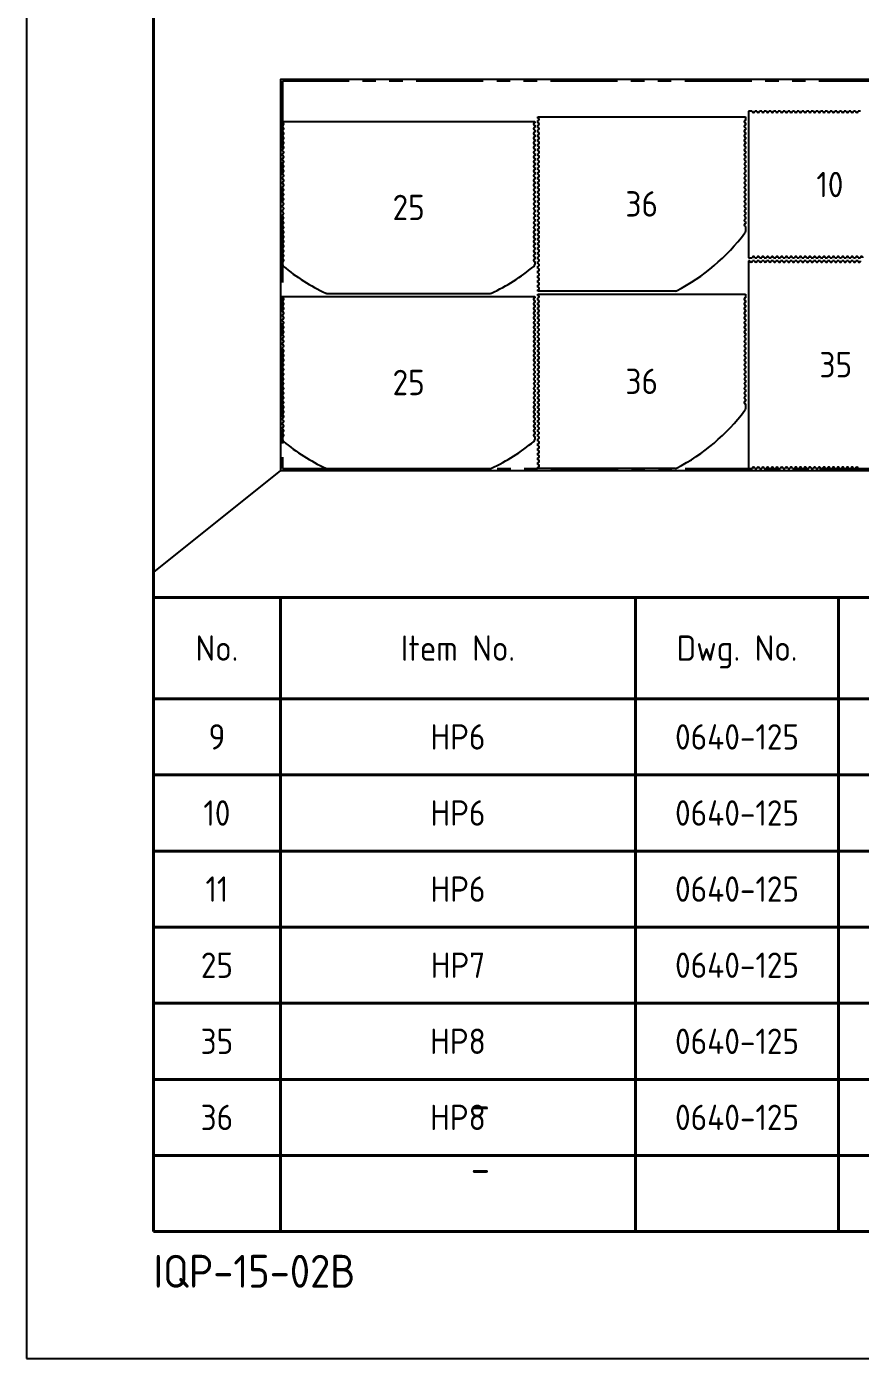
# Model space of a CAD drawing. Header units: millimetres. Extents: x -47360 to 661737, y -45870 to 354580.
# Drawn here: x 340000 to 343943, y 0 to 6300 of the extents above; entities that cross this region are included whole.
import ezdxf
from ezdxf.enums import TextEntityAlignment as Align

# ---------------------------------------------------------------- set-up
doc = ezdxf.new("R2010")
doc.units = ezdxf.units.MM
doc.header["$LTSCALE"] = 10
doc.linetypes.add('PHANTOM', pattern=[63.5, 31.75, -6.35, 6.35, -6.35, 6.35, -6.35])
for name, color, linetype in [('$ENCL_RECT_RESERVED_LAYER$', 4, 'PHANTOM'), ('10_4__010X769X693', 7, 'Continuous'), ('25_4__010X1250X900', 7, 'Continuous'), ('35_1__010X1080X900', 7, 'Continuous'), ('36_2__010X1080X900', 7, 'Continuous'), ('PART-LABEL', 6, 'Continuous'), ('STOCK', 3, 'Continuous'), ('T', 2, 'Continuous')]:
    doc.layers.add(name, color=color, linetype=linetype)
doc.layers.add('PAGE', color=9, linetype='Continuous', plot=False)
doc.layers.add('TITLE', color=15, linetype='Continuous', lineweight=40)
doc.styles.get("Standard").update_dxf_attribs({"font": 'isocp2.shx', "bigfont": 'whgtxt.shx'})

# ---------------------------------------------------------------- blocks, each defined once
blk = doc.blocks.new('CP00')
at = {"layer": 'PAGE'}
blk.add_line((20, 70), (10, 62), dxfattribs=at)
blk.add_lwpolyline([(0, 0), (297, 0), (297, 210), (0, 210)], close=True, dxfattribs=at)
at = {"layer": 'TITLE'}
blk.add_line((10, 60), (287, 60), dxfattribs=at)
at = {"layer": 'TITLE', "color": 8}
for p, q in [((20, 10), (20, 60)), ((48, 10), (48, 60)), ((64, 10), (64, 60)), ((10, 52), (287, 52)), ((10, 46), (287, 46)), ((10, 40), (287, 40)), ((10, 34), (287, 34)), ((10, 28), (287, 28)), ((10, 22), (287, 22)), ((10, 16), (148.5, 16))]:
    blk.add_line(p, q, dxfattribs=at)
at = {"layer": 'TITLE', "color": 15}
blk.add_lwpolyline([(10, 10), (287, 10), (287, 200), (10, 200)], close=True, dxfattribs=at)
at = {"layer": 'PAGE', "color": 2}
blk.add_attdef('ATT_NESTINGPLANNO', text='', height=2.5, dxfattribs=at).set_placement((220, 203), align=Align.MIDDLE_CENTER)
for tag, p in [('ATT_OWNERITEMNO', (35, 7.09)), ('ATT_PARTNAME', (35, 2.09))]:
    blk.add_attdef(tag, text='', height=2.5, dxfattribs=at).set_placement(p, align=Align.MIDDLE_LEFT)
at = {"layer": 'TITLE', "color": 2}
for s, p in [('No.', (15, 56)), ('Item No.', (34, 56)), ('Dwg. No.', (56, 56))]:
    blk.add_text(s, height=2, dxfattribs=at).set_placement(p, align=Align.MIDDLE_CENTER)
blk.add_text('IQP-15-02B', height=2.594, dxfattribs=at).set_placement((10, 5.57))
for tag, height, p in [('ATT_PORNO', 2.5, (222, 196)), ('ATT_CUTTINGPLANNO', 2.5, (212.75, 188)), ('ATT_PAGENO', 2.5, (264.5, 188)), ('ATT_PAGESUBTOTAL', 2.5, (279.5, 188)), ('ATT_WONO', 2.5, (70, 180)), ('ATT_PROJECT', 2.5, (163.5, 180)), ('ATT_PORWEIGHT', 2, (278.5, 89)), ('ATT_NETWEIGHT', 2, (278.5, 83)), ('ATT_SAVEWEIGHT', 2, (278.5, 77)), ('ATT_SCRAPWEIGHT', 2, (278.5, 71)), ('ATT_CUTTING', 2, (278.5, 65))]:
    blk.add_attdef(tag, text='', height=height, dxfattribs=at).set_placement(p, align=Align.MIDDLE_CENTER)
at = {"layer": 'TITLE', "color": 3}
for tag, p in [('ATT_MATERIAL', (70, 172)), ('ATT_SIZE', (163.5, 172)), ('ATT_QTY', (262.75, 172))]:
    blk.add_attdef(tag, text='', height=2.5, dxfattribs=at).set_placement(p, align=Align.MIDDLE_CENTER)

msp = doc.modelspace()

# ---------------------------------------------------------------- linework, layer by layer
at = {"layer": '$ENCL_RECT_RESERVED_LAYER$'}
msp.add_lwpolyline([(341210, 4210), (346604.94, 4210), (346604.94, 6042.05), (341210, 6042.05)], close=True, dxfattribs=at)
at = {"layer": '10_4__010X769X693'}
for p, q in [((343432.11, 5899.53), (343414.96, 5899.53)), ((343414.96, 5899.53), (343414.96, 5206.62)), ((343454.34, 5899.53), (343444.11, 5899.53)), ((343476.56, 5899.53), (343466.34, 5899.53)), ((343498.79, 5899.53), (343488.56, 5899.53)), ((343521.01, 5899.53), (343510.79, 5899.53)), ((343543.24, 5899.53), (343533.01, 5899.53)), ((343565.46, 5899.53), (343555.24, 5899.53)), ((343587.69, 5899.53), (343577.46, 5899.53)), ((343609.91, 5899.53), (343599.69, 5899.53)), ((343632.14, 5899.53), (343621.91, 5899.53)), ((343654.36, 5899.53), (343644.14, 5899.53)), ((343676.59, 5899.53), (343666.36, 5899.53)), ((343698.81, 5899.53), (343688.59, 5899.53)), ((343721.04, 5899.53), (343710.81, 5899.53)), ((343743.26, 5899.53), (343733.04, 5899.53)), ((343765.49, 5899.53), (343755.26, 5899.53)), ((343787.71, 5899.53), (343777.49, 5899.53)), ((343809.94, 5899.53), (343799.71, 5899.53)), ((343832.16, 5899.53), (343821.94, 5899.53)), ((343854.39, 5899.53), (343844.16, 5899.53)), ((343876.61, 5899.53), (343866.39, 5899.53)), ((343898.84, 5899.53), (343888.61, 5899.53)), ((343921.06, 5899.53), (343910.84, 5899.53)), ((343943.29, 5899.53), (343933.06, 5899.53)), ((343414.96, 5206.62), (343432.11, 5206.62)), ((343444.11, 5206.62), (343454.34, 5206.62)), ((343466.34, 5206.62), (343476.56, 5206.62)), ((343488.56, 5206.62), (343498.79, 5206.62)), ((343510.79, 5206.62), (343521.01, 5206.62)), ((343533.01, 5206.62), (343543.24, 5206.62)), ((343555.24, 5206.62), (343565.46, 5206.62)), ((343577.46, 5206.62), (343587.69, 5206.62)), ((343599.69, 5206.62), (343609.91, 5206.62)), ((343621.91, 5206.62), (343632.14, 5206.62)), ((343644.14, 5206.62), (343654.36, 5206.62)), ((343666.36, 5206.62), (343676.59, 5206.62)), ((343688.59, 5206.62), (343698.81, 5206.62)), ((343710.81, 5206.62), (343721.04, 5206.62)), ((343733.04, 5206.62), (343743.26, 5206.62)), ((343755.26, 5206.62), (343765.49, 5206.62)), ((343777.49, 5206.62), (343787.71, 5206.62)), ((343799.71, 5206.62), (343809.94, 5206.62)), ((343821.94, 5206.62), (343832.16, 5206.62)), ((343844.16, 5206.62), (343854.39, 5206.62)), ((343866.39, 5206.62), (343876.61, 5206.62)), ((343888.61, 5206.62), (343898.84, 5206.62)), ((343910.84, 5206.62), (343921.06, 5206.62)), ((343933.06, 5206.62), (343943.29, 5206.62))]:
    msp.add_line(p, q, dxfattribs=at)
for centre, start, end in [((343438.11, 5899.53), 180.007136, 359.992864), ((343460.34, 5899.53), 180.006948, 359.993052), ((343482.56, 5899.53), 180.00676, 359.99324), ((343504.79, 5899.53), 180.006572, 359.993428), ((343527.01, 5899.53), 180.006383, 359.993617), ((343549.24, 5899.53), 180.006195, 359.993805), ((343571.46, 5899.53), 180.006007, 359.993993), ((343593.69, 5899.53), 180.005819, 359.994181), ((343615.91, 5899.53), 180.005631, 359.994369), ((343638.14, 5899.53), 180.005443, 359.994557), ((343660.36, 5899.53), 180.005255, 359.994745), ((343682.59, 5899.53), 180.005067, 359.994933), ((343704.81, 5899.53), 180.004879, 359.995121), ((343727.04, 5899.53), 180.004691, 359.995309), ((343749.26, 5899.53), 180.004503, 359.995497), ((343771.49, 5899.53), 180.004315, 359.995685), ((343793.71, 5899.53), 180.004127, 359.995873), ((343815.94, 5899.53), 180.003939, 359.996061), ((343838.16, 5899.53), 180.003751, 359.996249), ((343860.39, 5899.53), 180.003563, 359.996437), ((343882.61, 5899.53), 180.003375, 359.996625), ((343904.84, 5899.53), 180.003187, 359.996813), ((343927.06, 5899.53), 180.002999, 359.997001), ((343438.11, 5206.62), 359.999069, 180.000931), ((343460.34, 5206.62), 359.999069, 180.000931), ((343482.56, 5206.62), 359.999069, 180.000931), ((343504.79, 5206.62), 359.999069, 180.000931), ((343527.01, 5206.62), 359.999069, 180.000931), ((343549.24, 5206.62), 359.999069, 180.000931), ((343571.46, 5206.62), 359.999069, 180.000931), ((343593.69, 5206.62), 359.999069, 180.000931), ((343615.91, 5206.62), 359.999069, 180.000931), ((343638.14, 5206.62), 359.999069, 180.000931), ((343660.36, 5206.62), 359.999069, 180.000931), ((343682.59, 5206.62), 359.999069, 180.000931), ((343704.81, 5206.62), 359.999069, 180.000931), ((343727.04, 5206.62), 359.999069, 180.000931), ((343749.26, 5206.62), 359.999069, 180.000931), ((343771.49, 5206.62), 359.999069, 180.000931), ((343793.71, 5206.62), 359.999069, 180.000931), ((343815.94, 5206.62), 359.999069, 180.000931), ((343838.16, 5206.62), 359.999069, 180.000931), ((343860.39, 5206.62), 359.999069, 180.000931), ((343882.61, 5206.62), 359.999069, 180.000931), ((343904.84, 5206.62), 359.999069, 180.000931), ((343927.06, 5206.62), 359.999069, 180.000931), ((343949.29, 5206.62), 359.999069, 180.000931)]:
    msp.add_arc(centre, 6, start, end, dxfattribs=at)
at = {"layer": '25_4__010X1250X900'}
for p, q in [((341210, 5845.09), (341210, 5851.13)), ((341210, 5851.13), (342403.34, 5851.13)), ((341210, 5822.87), (341210, 5833.09)), ((341210, 5800.64), (341210, 5810.87)), ((342403.34, 5851.13), (342403.34, 5845.09)), ((342403.34, 5833.09), (342403.34, 5822.87)), ((342403.34, 5810.87), (342403.34, 5800.64)), ((341210, 5778.42), (341210, 5788.64)), ((341210, 5756.19), (341210, 5766.42)), ((341210, 5733.97), (341210, 5744.19)), ((342403.34, 5788.64), (342403.34, 5778.42)), ((342403.34, 5766.42), (342403.34, 5756.19)), ((342403.34, 5744.19), (342403.34, 5733.97)), ((341210, 5711.74), (341210, 5721.97)), ((341210, 5689.52), (341210, 5699.74)), ((341210, 5667.29), (341210, 5677.52)), ((342403.34, 5721.97), (342403.34, 5711.74)), ((342403.34, 5699.74), (342403.34, 5689.52)), ((342403.34, 5677.52), (342403.34, 5667.29)), ((341210, 5645.07), (341210, 5655.29)), ((341210, 5622.84), (341210, 5633.07)), ((341210, 5600.62), (341210, 5610.84)), ((342403.34, 5655.29), (342403.34, 5645.07)), ((342403.34, 5633.07), (342403.34, 5622.84)), ((342403.34, 5610.84), (342403.34, 5600.62)), ((341210, 5578.39), (341210, 5588.62)), ((341210, 5556.17), (341210, 5566.39)), ((341210, 5533.94), (341210, 5544.17)), ((342403.34, 5588.62), (342403.34, 5578.39)), ((342403.34, 5566.39), (342403.34, 5556.17)), ((342403.34, 5544.17), (342403.34, 5533.94)), ((341210, 5511.72), (341210, 5521.94)), ((341210, 5489.49), (341210, 5499.72)), ((342403.34, 5521.94), (342403.34, 5511.72)), ((342403.34, 5499.72), (342403.34, 5489.49)), ((341210, 5467.27), (341210, 5477.49)), ((341210, 5445.04), (341210, 5455.27)), ((341210, 5422.82), (341210, 5433.04)), ((342403.34, 5477.49), (342403.34, 5467.27)), ((342403.34, 5455.27), (342403.34, 5445.04)), ((342403.34, 5433.04), (342403.34, 5422.82)), ((341210, 5400.59), (341210, 5410.82)), ((341210, 5378.37), (341210, 5388.59)), ((341210, 5356.14), (341210, 5366.37)), ((342403.34, 5410.82), (342403.34, 5400.59)), ((342403.34, 5388.59), (342403.34, 5378.37)), ((342403.34, 5366.37), (342403.34, 5356.14)), ((341210, 5333.92), (341210, 5344.14)), ((341210, 5311.69), (341210, 5321.92)), ((341210, 5289.47), (341210, 5299.69)), ((342403.34, 5344.14), (342403.34, 5333.92)), ((342403.34, 5321.92), (342403.34, 5311.69)), ((342403.34, 5299.69), (342403.34, 5289.47)), ((341210, 5267.24), (341210, 5277.47)), ((341210, 5245.02), (341210, 5255.24)), ((341210, 5222.79), (341210, 5233.02)), ((342403.34, 5277.47), (342403.34, 5267.24)), ((342403.34, 5255.24), (342403.34, 5245.02)), ((342403.34, 5233.02), (342403.34, 5222.79)), ((341210, 5200.57), (341210, 5210.79)), ((341210, 5175.26), (341210, 5188.57)), ((342403.34, 5210.79), (342403.34, 5200.57)), ((342403.34, 5188.57), (342403.34, 5175.26)), ((341210, 5017.03), (341210, 5023.07)), ((341210, 5023.07), (342403.34, 5023.07)), ((341210, 4994.8), (341210, 5005.03)), ((341210, 4972.58), (341210, 4982.8)), ((341419.87, 5038.07), (342193.47, 5038.07)), ((342403.34, 5023.07), (342403.34, 5017.03)), ((342403.34, 5005.03), (342403.34, 4994.8)), ((342403.34, 4982.8), (342403.34, 4972.58)), ((341210, 4950.35), (341210, 4960.58)), ((341210, 4928.13), (341210, 4938.35)), ((341210, 4905.9), (341210, 4916.13)), ((342403.34, 4960.58), (342403.34, 4950.35)), ((342403.34, 4938.35), (342403.34, 4928.13)), ((342403.34, 4916.13), (342403.34, 4905.9)), ((341210, 4883.68), (341210, 4893.9)), ((341210, 4861.45), (341210, 4871.68)), ((342403.34, 4893.9), (342403.34, 4883.68)), ((342403.34, 4871.68), (342403.34, 4861.45)), ((341210, 4839.23), (341210, 4849.45)), ((341210, 4817), (341210, 4827.23)), ((341210, 4794.78), (341210, 4805)), ((342403.34, 4849.45), (342403.34, 4839.23)), ((342403.34, 4827.23), (342403.34, 4817)), ((342403.34, 4805), (342403.34, 4794.78)), ((341210, 4772.55), (341210, 4782.78)), ((341210, 4750.33), (341210, 4760.55)), ((341210, 4728.1), (341210, 4738.33)), ((342403.34, 4782.78), (342403.34, 4772.55)), ((342403.34, 4760.55), (342403.34, 4750.33)), ((342403.34, 4738.33), (342403.34, 4728.1)), ((341210, 4705.88), (341210, 4716.1)), ((341210, 4683.65), (341210, 4693.88)), ((341210, 4661.43), (341210, 4671.65)), ((342403.34, 4716.1), (342403.34, 4705.88)), ((342403.34, 4693.88), (342403.34, 4683.65)), ((342403.34, 4671.65), (342403.34, 4661.43)), ((341210, 4639.2), (341210, 4649.43)), ((341210, 4616.98), (341210, 4627.2)), ((341210, 4594.75), (341210, 4604.98)), ((342403.34, 4649.43), (342403.34, 4639.2)), ((342403.34, 4627.2), (342403.34, 4616.98)), ((342403.34, 4604.98), (342403.34, 4594.75)), ((341210, 4572.53), (341210, 4582.75)), ((341210, 4550.3), (341210, 4560.53)), ((341210, 4528.08), (341210, 4538.3)), ((342403.34, 4582.75), (342403.34, 4572.53)), ((342403.34, 4560.53), (342403.34, 4550.3)), ((342403.34, 4538.3), (342403.34, 4528.08)), ((341210, 4505.85), (341210, 4516.08)), ((341210, 4483.63), (341210, 4493.85)), ((342403.34, 4516.08), (342403.34, 4505.85)), ((342403.34, 4493.85), (342403.34, 4483.63)), ((341210, 4461.4), (341210, 4471.63)), ((341210, 4439.18), (341210, 4449.4)), ((341210, 4416.95), (341210, 4427.18)), ((342403.34, 4471.63), (342403.34, 4461.4)), ((342403.34, 4449.4), (342403.34, 4439.18)), ((342403.34, 4427.18), (342403.34, 4416.95)), ((341210, 4394.73), (341210, 4404.95)), ((341210, 4372.5), (341210, 4382.73)), ((341210, 4347.19), (341210, 4360.5)), ((342403.34, 4404.95), (342403.34, 4394.73)), ((342403.34, 4382.73), (342403.34, 4372.5)), ((342403.34, 4360.5), (342403.34, 4347.19)), ((341419.87, 4210), (342193.47, 4210))]:
    msp.add_line(p, q, dxfattribs=at)
for centre, radius, start, end in [((341210, 5839.09), 6, 270.002444, 89.997556), ((341210, 5816.87), 6, 270.002256, 89.997744), ((341210, 5794.64), 6, 270.002068, 89.997932), ((342403.34, 5839.09), 6, 90.002444, 269.997556), ((342403.34, 5816.87), 6, 90.002256, 269.997744), ((342403.34, 5794.64), 6, 90.002068, 269.997932), ((341210, 5772.42), 6, 270.00188, 89.99812), ((341210, 5750.19), 6, 270.001692, 89.998308), ((341210, 5727.97), 6, 270.001504, 89.998496), ((342403.34, 5772.42), 6, 90.00188, 269.99812), ((342403.34, 5750.19), 6, 90.001692, 269.998308), ((342403.34, 5727.97), 6, 90.001504, 269.998496), ((341210, 5705.74), 6, 270.001316, 89.998684), ((341210, 5683.52), 6, 270.001128, 89.998872), ((342403.34, 5705.74), 6, 90.001316, 269.998684), ((342403.34, 5683.52), 6, 90.001128, 269.998872), ((341210, 5661.29), 6, 270.00094, 89.99906), ((341210, 5639.07), 6, 270.000752, 89.999248), ((341210, 5616.84), 6, 270.000564, 89.999436), ((342403.34, 5661.29), 6, 90.00094, 269.99906), ((342403.34, 5639.07), 6, 90.000752, 269.999248), ((342403.34, 5616.84), 6, 90.000564, 269.999436), ((341210, 5594.62), 6, 270.000376, 89.999624), ((341210, 5572.39), 6, 270.000188, 89.999812), ((341210, 5550.17), 6, 270, 90), ((342403.34, 5594.62), 6, 90.000376, 269.999624), ((342403.34, 5572.39), 6, 90.000188, 269.999812), ((342403.34, 5550.17), 6, 90, 270), ((341210, 5527.94), 6, 269.999812, 90.000188), ((341210, 5505.72), 6, 269.999624, 90.000376), ((341210, 5483.49), 6, 269.999436, 90.000564), ((342403.34, 5527.94), 6, 89.999812, 270.000188), ((342403.34, 5505.72), 6, 89.999624, 270.000376), ((342403.34, 5483.49), 6, 89.999436, 270.000564), ((341210, 5461.27), 6, 269.999248, 90.000752), ((341210, 5439.04), 6, 269.99906, 90.00094), ((341210, 5416.82), 6, 269.998872, 90.001128), ((342403.34, 5461.27), 6, 89.999248, 270.000752), ((342403.34, 5439.04), 6, 89.99906, 270.00094), ((342403.34, 5416.82), 6, 89.998872, 270.001128), ((341210, 5394.59), 6, 269.998684, 90.001316), ((341210, 5372.37), 6, 269.998496, 90.001504), ((341210, 5350.14), 6, 269.998308, 90.001692), ((342403.34, 5394.59), 6, 89.998684, 270.001316), ((342403.34, 5372.37), 6, 89.998496, 270.001504), ((342403.34, 5350.14), 6, 89.998308, 270.001692), ((341210, 5327.92), 6, 270.001128, 89.998872), ((341210, 5305.69), 6, 270.00094, 89.99906), ((342403.34, 5327.92), 6, 90.001128, 269.998872), ((342403.34, 5305.69), 6, 90.00094, 269.99906), ((341210, 5283.47), 6, 270.000752, 89.999248), ((341210, 5261.24), 6, 270.000564, 89.999436), ((341210, 5239.02), 6, 270.000376, 89.999624), ((342403.34, 5283.47), 6, 90.000752, 269.999248), ((342403.34, 5261.24), 6, 90.000564, 269.999436), ((342403.34, 5239.02), 6, 90.000376, 269.999624), ((341210, 5216.79), 6, 270.000188, 89.999812), ((341210, 5194.57), 6, 270, 90), ((341222, 5175.26), 12, 180, 230.33584), ((341806.67, 5880.39), 928, 230.33584, 245.022099), ((341806.67, 5880.39), 928, 294.977901, 309.66416), ((342403.34, 5216.79), 6, 90.000188, 269.999812), ((342403.34, 5194.57), 6, 90, 270), ((342391.34, 5175.26), 12, 309.66416, 0), ((341210, 5011.03), 6, 270.002444, 89.997556), ((341210, 4988.8), 6, 270.002256, 89.997744), ((341419.87, 5050.07), 12, 245.022099, 270), ((342193.47, 5050.07), 12, 270, 294.977901), ((342403.34, 5011.03), 6, 90.002444, 269.997556), ((342403.34, 4988.8), 6, 90.002256, 269.997744), ((341210, 4966.58), 6, 270.002068, 89.997932), ((341210, 4944.35), 6, 270.00188, 89.99812), ((341210, 4922.13), 6, 270.001692, 89.998308), ((342403.34, 4966.58), 6, 90.002068, 269.997932), ((342403.34, 4944.35), 6, 90.00188, 269.99812), ((342403.34, 4922.13), 6, 90.001692, 269.998308), ((341210, 4899.9), 6, 270.001504, 89.998496), ((341210, 4877.68), 6, 270.001316, 89.998684), ((341210, 4855.45), 6, 270.001128, 89.998872), ((342403.34, 4899.9), 6, 90.001504, 269.998496), ((342403.34, 4877.68), 6, 90.001316, 269.998684), ((342403.34, 4855.45), 6, 90.001128, 269.998872), ((341210, 4833.23), 6, 270.00094, 89.99906), ((341210, 4811), 6, 270.000752, 89.999248), ((341210, 4788.78), 6, 270.000564, 89.999436), ((342403.34, 4833.23), 6, 90.00094, 269.99906), ((342403.34, 4811), 6, 90.000752, 269.999248), ((342403.34, 4788.78), 6, 90.000564, 269.999436), ((341210, 4766.55), 6, 270.000376, 89.999624), ((341210, 4744.33), 6, 270.000188, 89.999812), ((341210, 4722.1), 6, 270, 90), ((342403.34, 4766.55), 6, 90.000376, 269.999624), ((342403.34, 4744.33), 6, 90.000188, 269.999812), ((342403.34, 4722.1), 6, 90, 270), ((341210, 4699.88), 6, 269.999812, 90.000188), ((341210, 4677.65), 6, 269.999624, 90.000376), ((342403.34, 4699.88), 6, 89.999812, 270.000188), ((342403.34, 4677.65), 6, 89.999624, 270.000376), ((341210, 4655.43), 6, 269.999436, 90.000564), ((341210, 4633.2), 6, 269.999248, 90.000752), ((341210, 4610.98), 6, 269.99906, 90.00094), ((342403.34, 4655.43), 6, 89.999436, 270.000564), ((342403.34, 4633.2), 6, 89.999248, 270.000752), ((342403.34, 4610.98), 6, 89.99906, 270.00094), ((341210, 4588.75), 6, 269.998872, 90.001128), ((341210, 4566.53), 6, 269.998684, 90.001316), ((341210, 4544.3), 6, 269.998496, 90.001504), ((342403.34, 4588.75), 6, 89.998872, 270.001128), ((342403.34, 4566.53), 6, 89.998684, 270.001316), ((342403.34, 4544.3), 6, 89.998496, 270.001504), ((341210, 4522.08), 6, 269.998308, 90.001692), ((341210, 4499.85), 6, 270.001128, 89.998872), ((341210, 4477.63), 6, 270.00094, 89.99906), ((342403.34, 4522.08), 6, 89.998308, 270.001692), ((342403.34, 4499.85), 6, 90.001128, 269.998872), ((342403.34, 4477.63), 6, 90.00094, 269.99906), ((341210, 4455.4), 6, 270.000752, 89.999248), ((341210, 4433.18), 6, 270.000564, 89.999436), ((341210, 4410.95), 6, 270.000376, 89.999624), ((342403.34, 4455.4), 6, 90.000752, 269.999248), ((342403.34, 4433.18), 6, 90.000564, 269.999436), ((342403.34, 4410.95), 6, 90.000376, 269.999624), ((341210, 4388.73), 6, 270.000188, 89.999812), ((341210, 4366.5), 6, 270, 90), ((341222, 4347.19), 12, 180, 230.33584), ((342403.34, 4388.73), 6, 90.000188, 269.999812), ((342403.34, 4366.5), 6, 90, 270), ((342391.34, 4347.19), 12, 309.66416, 0), ((341806.67, 5052.33), 928, 230.33584, 245.022099), ((341806.67, 5052.33), 928, 294.977901, 309.66416), ((341419.87, 4222), 12, 245.022099, 270), ((342193.47, 4222), 12, 270, 294.977901)]:
    msp.add_arc(centre, radius, start, end, dxfattribs=at)
at = {"layer": '35_1__010X1080X900'}
for p, q in [((343421, 5191.62, 21059802810.91), (343414.96, 5191.62, 21059802810.91)), ((343414.96, 5191.62, 21059802810.91), (343414.96, 4210, 21059802810.91)), ((343443.22, 5191.62, 21059802810.91), (343433, 5191.62, 21059802810.91)), ((343465.45, 5191.62, 21059802810.91), (343455.22, 5191.62, 21059802810.91)), ((343487.67, 5191.62, 21059802810.91), (343477.45, 5191.62, 21059802810.91)), ((343509.9, 5191.62, 21059802810.91), (343499.67, 5191.62, 21059802810.91)), ((343532.12, 5191.62, 21059802810.91), (343521.9, 5191.62, 21059802810.91)), ((343554.35, 5191.62, 21059802810.91), (343544.12, 5191.62, 21059802810.91)), ((343576.57, 5191.62, 21059802810.91), (343566.35, 5191.62, 21059802810.91)), ((343598.8, 5191.62, 21059802810.91), (343588.57, 5191.62, 21059802810.91)), ((343621.02, 5191.62, 21059802810.91), (343610.8, 5191.62, 21059802810.91)), ((343643.25, 5191.62, 21059802810.91), (343633.02, 5191.62, 21059802810.91)), ((343665.47, 5191.62, 21059802810.91), (343655.25, 5191.62, 21059802810.91)), ((343687.7, 5191.62, 21059802810.91), (343677.47, 5191.62, 21059802810.91)), ((343709.92, 5191.62, 21059802810.91), (343699.7, 5191.62, 21059802810.91)), ((343732.15, 5191.62, 21059802810.91), (343721.92, 5191.62, 21059802810.91)), ((343754.37, 5191.62, 21059802810.91), (343744.15, 5191.62, 21059802810.91)), ((343776.6, 5191.62, 21059802810.91), (343766.37, 5191.62, 21059802810.91)), ((343798.82, 5191.62, 21059802810.91), (343788.6, 5191.62, 21059802810.91)), ((343821.05, 5191.62, 21059802810.91), (343810.82, 5191.62, 21059802810.91)), ((343843.27, 5191.62, 21059802810.91), (343833.05, 5191.62, 21059802810.91)), ((343865.5, 5191.62, 21059802810.91), (343855.27, 5191.62, 21059802810.91)), ((343887.72, 5191.62, 21059802810.91), (343877.5, 5191.62, 21059802810.91)), ((343909.95, 5191.62, 21059802810.91), (343899.72, 5191.62, 21059802810.91)), ((343932.17, 5191.62, 21059802810.91), (343921.95, 5191.62, 21059802810.91)), ((343414.96, 4210, 21059802810.91), (343432.11, 4210, 21059802810.91)), ((343444.11, 4210, 21059802810.91), (343454.34, 4210, 21059802810.91)), ((343466.34, 4210, 21059802810.91), (343476.56, 4210, 21059802810.91)), ((343488.56, 4210, 21059802810.91), (343498.79, 4210, 21059802810.91)), ((343510.79, 4210, 21059802810.91), (343521.01, 4210, 21059802810.91)), ((343533.01, 4210, 21059802810.91), (343543.24, 4210, 21059802810.91)), ((343555.24, 4210, 21059802810.91), (343565.46, 4210, 21059802810.91)), ((343577.46, 4210, 21059802810.91), (343587.69, 4210, 21059802810.91)), ((343599.69, 4210, 21059802810.91), (343609.91, 4210, 21059802810.91)), ((343621.91, 4210, 21059802810.91), (343632.14, 4210, 21059802810.91)), ((343644.14, 4210, 21059802810.91), (343654.36, 4210, 21059802810.91)), ((343666.36, 4210, 21059802810.91), (343676.59, 4210, 21059802810.91)), ((343688.59, 4210, 21059802810.91), (343698.81, 4210, 21059802810.91)), ((343710.81, 4210, 21059802810.91), (343721.04, 4210, 21059802810.91)), ((343733.04, 4210, 21059802810.91), (343743.26, 4210, 21059802810.91)), ((343755.26, 4210, 21059802810.91), (343765.49, 4210, 21059802810.91)), ((343777.49, 4210, 21059802810.91), (343787.71, 4210, 21059802810.91)), ((343799.71, 4210, 21059802810.91), (343809.94, 4210, 21059802810.91)), ((343821.94, 4210, 21059802810.91), (343832.16, 4210, 21059802810.91)), ((343844.16, 4210, 21059802810.91), (343854.39, 4210, 21059802810.91)), ((343866.39, 4210, 21059802810.91), (343876.61, 4210, 21059802810.91)), ((343888.61, 4210, 21059802810.91), (343898.84, 4210, 21059802810.91)), ((343910.84, 4210, 21059802810.91), (343921.06, 4210, 21059802810.91)), ((343933.06, 4210, 21059802810.91), (343956.83, 4210, 21059802810.91))]:
    msp.add_line(p, q, dxfattribs=at)
for centre, start, end in [((343427, 5191.62, 21059802810.91), 180.000752, 359.999248), ((343449.22, 5191.62, 21059802810.91), 180.000564, 359.999436), ((343471.45, 5191.62, 21059802810.91), 180.000376, 359.999624), ((343493.67, 5191.62, 21059802810.91), 180.000188, 359.999812), ((343515.9, 5191.62, 21059802810.91), 180, 0), ((343538.12, 5191.62, 21059802810.91), 179.999812, 0.000188), ((343560.35, 5191.62, 21059802810.91), 179.999624, 0.000376), ((343582.57, 5191.62, 21059802810.91), 179.999436, 0.000564), ((343604.8, 5191.62, 21059802810.91), 179.999248, 0.000752), ((343627.02, 5191.62, 21059802810.91), 179.99906, 0.00094), ((343649.25, 5191.62, 21059802810.91), 179.998872, 0.001128), ((343671.47, 5191.62, 21059802810.91), 179.998684, 0.001316), ((343693.7, 5191.62, 21059802810.91), 179.998496, 0.001504), ((343715.92, 5191.62, 21059802810.91), 179.998308, 0.001692), ((343738.15, 5191.62, 21059802810.91), 179.99812, 0.00188), ((343760.37, 5191.62, 21059802810.91), 179.997932, 0.002068), ((343782.6, 5191.62, 21059802810.91), 179.997744, 0.002256), ((343804.82, 5191.62, 21059802810.91), 179.997556, 0.002444), ((343827.05, 5191.62, 21059802810.91), 179.997368, 0.002632), ((343849.27, 5191.62, 21059802810.91), 179.99718, 0.00282), ((343871.5, 5191.62, 21059802810.91), 179.996992, 0.003008), ((343893.72, 5191.62, 21059802810.91), 179.996803, 0.003197), ((343915.95, 5191.62, 21059802810.91), 179.996615, 0.003385), ((343938.17, 5191.62, 21059802810.91), 179.999436, 0.000564), ((343438.11, 4210, 21059802810.91), 0.001316, 179.998684), ((343460.34, 4210, 21059802810.91), 0.001128, 179.998872), ((343482.56, 4210, 21059802810.91), 0.00094, 179.99906), ((343504.79, 4210, 21059802810.91), 0.000752, 179.999248), ((343527.01, 4210, 21059802810.91), 0.000564, 179.999436), ((343549.24, 4210, 21059802810.91), 0.000376, 179.999624), ((343571.46, 4210, 21059802810.91), 0.000188, 179.999812), ((343593.69, 4210, 21059802810.91), 0, 180), ((343615.91, 4210, 21059802810.91), 359.999812, 180.000188), ((343638.14, 4210, 21059802810.91), 359.999624, 180.000376), ((343660.36, 4210, 21059802810.91), 359.999436, 180.000564), ((343682.59, 4210, 21059802810.91), 359.999248, 180.000752), ((343704.81, 4210, 21059802810.91), 359.99906, 180.00094), ((343727.04, 4210, 21059802810.91), 359.998872, 180.001128), ((343749.26, 4210, 21059802810.91), 359.998684, 180.001316), ((343771.49, 4210, 21059802810.91), 359.998496, 180.001504), ((343793.71, 4210, 21059802810.91), 359.998308, 180.001692), ((343815.94, 4210, 21059802810.91), 359.99812, 180.00188), ((343838.16, 4210, 21059802810.91), 359.997932, 180.002068), ((343860.39, 4210, 21059802810.91), 359.997744, 180.002256), ((343882.61, 4210, 21059802810.91), 359.997556, 180.002444), ((343904.84, 4210, 21059802810.91), 359.997368, 180.002632), ((343927.06, 4210, 21059802810.91), 0.000188, 179.999812)]:
    msp.add_arc(centre, 6, start, end, dxfattribs=at)
at = {"layer": '36_2__010X1080X900'}
for p, q in [((342418.34, 5867.32, 21059802810.91), (342418.34, 5873.36, 21059802810.91)), ((342418.34, 5873.36, 21059802810.91), (343399.96, 5873.36, 21059802810.91)), ((343399.96, 5873.36, 21059802810.91), (343399.96, 5856.2, 21059802810.91)), ((342418.34, 5845.09, 21059802810.91), (342418.34, 5855.32, 21059802810.91)), ((342418.34, 5822.87, 21059802810.91), (342418.34, 5833.09, 21059802810.91)), ((342418.34, 5800.64, 21059802810.91), (342418.34, 5810.87, 21059802810.91)), ((343399.96, 5844.2, 21059802810.91), (343399.96, 5833.98, 21059802810.91)), ((343399.96, 5821.98, 21059802810.91), (343399.96, 5811.75, 21059802810.91)), ((343399.96, 5799.75, 21059802810.91), (343399.96, 5789.53, 21059802810.91)), ((342418.34, 5778.42, 21059802810.91), (342418.34, 5788.64, 21059802810.91)), ((342418.34, 5756.19, 21059802810.91), (342418.34, 5766.42, 21059802810.91)), ((342418.34, 5733.97, 21059802810.91), (342418.34, 5744.19, 21059802810.91)), ((343399.96, 5777.53, 21059802810.91), (343399.96, 5767.3, 21059802810.91)), ((343399.96, 5755.3, 21059802810.91), (343399.96, 5745.08, 21059802810.91)), ((343399.96, 5733.08, 21059802810.91), (343399.96, 5722.85, 21059802810.91)), ((342418.34, 5711.74, 21059802810.91), (342418.34, 5721.97, 21059802810.91)), ((342418.34, 5689.52, 21059802810.91), (342418.34, 5699.74, 21059802810.91)), ((342418.34, 5667.29, 21059802810.91), (342418.34, 5677.52, 21059802810.91)), ((343399.96, 5710.85, 21059802810.91), (343399.96, 5700.63, 21059802810.91)), ((343399.96, 5688.63, 21059802810.91), (343399.96, 5678.4, 21059802810.91)), ((342418.34, 5645.07, 21059802810.91), (342418.34, 5655.29, 21059802810.91)), ((342418.34, 5622.84, 21059802810.91), (342418.34, 5633.07, 21059802810.91)), ((342418.34, 5600.62, 21059802810.91), (342418.34, 5610.84, 21059802810.91)), ((343399.96, 5666.4, 21059802810.91), (343399.96, 5656.18, 21059802810.91)), ((343399.96, 5644.18, 21059802810.91), (343399.96, 5633.95, 21059802810.91)), ((343399.96, 5621.95, 21059802810.91), (343399.96, 5611.73, 21059802810.91)), ((342418.34, 5578.39, 21059802810.91), (342418.34, 5588.62, 21059802810.91)), ((342418.34, 5556.17, 21059802810.91), (342418.34, 5566.39, 21059802810.91)), ((342418.34, 5533.94, 21059802810.91), (342418.34, 5544.17, 21059802810.91)), ((343399.96, 5599.73, 21059802810.91), (343399.96, 5589.5, 21059802810.91)), ((343399.96, 5577.5, 21059802810.91), (343399.96, 5567.28, 21059802810.91)), ((343399.96, 5555.28, 21059802810.91), (343399.96, 5545.05, 21059802810.91)), ((342418.34, 5511.72, 21059802810.91), (342418.34, 5521.94, 21059802810.91)), ((342418.34, 5489.49, 21059802810.91), (342418.34, 5499.72, 21059802810.91)), ((343399.96, 5533.05, 21059802810.91), (343399.96, 5522.83, 21059802810.91)), ((343399.96, 5510.83, 21059802810.91), (343399.96, 5500.6, 21059802810.91)), ((343399.96, 5488.6, 21059802810.91), (343399.96, 5478.38, 21059802810.91)), ((342418.34, 5467.27, 21059802810.91), (342418.34, 5477.49, 21059802810.91)), ((342418.34, 5445.04, 21059802810.91), (342418.34, 5455.27, 21059802810.91)), ((342418.34, 5422.82, 21059802810.91), (342418.34, 5433.04, 21059802810.91)), ((343399.96, 5466.38, 21059802810.91), (343399.96, 5456.15, 21059802810.91)), ((343399.96, 5444.15, 21059802810.91), (343399.96, 5433.93, 21059802810.91)), ((343399.96, 5421.93, 21059802810.91), (343399.96, 5411.7, 21059802810.91)), ((342418.34, 5400.59, 21059802810.91), (342418.34, 5410.82, 21059802810.91)), ((342418.34, 5378.37, 21059802810.91), (342418.34, 5388.59, 21059802810.91)), ((342418.34, 5356.14, 21059802810.91), (342418.34, 5366.37, 21059802810.91)), ((343399.96, 5399.7, 21059802810.91), (343399.96, 5389.48, 21059802810.91)), ((343399.96, 5377.48, 21059802810.91), (343399.96, 5367.25, 21059802810.91)), ((343399.96, 5355.25, 21059802810.91), (343399.96, 5331.48, 21059802810.91)), ((342418.34, 5333.92, 21059802810.91), (342418.34, 5344.14, 21059802810.91)), ((342418.34, 5311.69, 21059802810.91), (342418.34, 5321.92, 21059802810.91)), ((342418.34, 5289.47, 21059802810.91), (342418.34, 5299.69, 21059802810.91)), ((342418.34, 5267.24, 21059802810.91), (342418.34, 5277.47, 21059802810.91)), ((342418.34, 5245.02, 21059802810.91), (342418.34, 5255.24, 21059802810.91)), ((342418.34, 5222.79, 21059802810.91), (342418.34, 5233.02, 21059802810.91)), ((342418.34, 5200.57, 21059802810.91), (342418.34, 5210.79, 21059802810.91)), ((342418.34, 5178.34, 21059802810.91), (342418.34, 5188.57, 21059802810.91)), ((342418.34, 5156.12, 21059802810.91), (342418.34, 5166.34, 21059802810.91)), ((342418.34, 5133.89, 21059802810.91), (342418.34, 5144.12, 21059802810.91)), ((342418.34, 5111.67, 21059802810.91), (342418.34, 5121.89, 21059802810.91)), ((342418.34, 5089.44, 21059802810.91), (342418.34, 5099.67, 21059802810.91)), ((342418.34, 5067.22, 21059802810.91), (342418.34, 5077.44, 21059802810.91)), ((342418.34, 5049.18, 21059802810.91), (342418.34, 5055.22, 21059802810.91)), ((343068.9, 5049.18, 21059802810.91), (342418.34, 5049.18, 21059802810.91)), ((342418.34, 5028.14, 21059802810.91), (342418.34, 5034.18, 21059802810.91)), ((342418.34, 5034.18, 21059802810.91), (343399.96, 5034.18, 21059802810.91)), ((342418.34, 5005.91, 21059802810.91), (342418.34, 5016.14, 21059802810.91)), ((342418.34, 4983.69, 21059802810.91), (342418.34, 4993.91, 21059802810.91)), ((343399.96, 5034.18, 21059802810.91), (343399.96, 5017.03, 21059802810.91)), ((343399.96, 5005.03, 21059802810.91), (343399.96, 4994.8, 21059802810.91)), ((343399.96, 4982.8, 21059802810.91), (343399.96, 4972.58, 21059802810.91)), ((342418.34, 4961.46, 21059802810.91), (342418.34, 4971.69, 21059802810.91)), ((342418.34, 4939.24, 21059802810.91), (342418.34, 4949.46, 21059802810.91)), ((342418.34, 4917.01, 21059802810.91), (342418.34, 4927.24, 21059802810.91)), ((343399.96, 4960.58, 21059802810.91), (343399.96, 4950.35, 21059802810.91)), ((343399.96, 4938.35, 21059802810.91), (343399.96, 4928.13, 21059802810.91)), ((343399.96, 4916.13, 21059802810.91), (343399.96, 4905.9, 21059802810.91)), ((342418.34, 4894.79, 21059802810.91), (342418.34, 4905.01, 21059802810.91)), ((342418.34, 4872.56, 21059802810.91), (342418.34, 4882.79, 21059802810.91)), ((342418.34, 4850.34, 21059802810.91), (342418.34, 4860.56, 21059802810.91)), ((343399.96, 4893.9, 21059802810.91), (343399.96, 4883.68, 21059802810.91)), ((343399.96, 4871.68, 21059802810.91), (343399.96, 4861.45, 21059802810.91)), ((342418.34, 4828.11, 21059802810.91), (342418.34, 4838.34, 21059802810.91)), ((342418.34, 4805.89, 21059802810.91), (342418.34, 4816.11, 21059802810.91)), ((342418.34, 4783.66, 21059802810.91), (342418.34, 4793.89, 21059802810.91)), ((343399.96, 4849.45, 21059802810.91), (343399.96, 4839.23, 21059802810.91)), ((343399.96, 4827.23, 21059802810.91), (343399.96, 4817, 21059802810.91)), ((343399.96, 4805, 21059802810.91), (343399.96, 4794.78, 21059802810.91)), ((342418.34, 4761.44, 21059802810.91), (342418.34, 4771.66, 21059802810.91)), ((342418.34, 4739.21, 21059802810.91), (342418.34, 4749.44, 21059802810.91)), ((342418.34, 4716.99, 21059802810.91), (342418.34, 4727.21, 21059802810.91)), ((343399.96, 4782.78, 21059802810.91), (343399.96, 4772.55, 21059802810.91)), ((343399.96, 4760.55, 21059802810.91), (343399.96, 4750.33, 21059802810.91)), ((343399.96, 4738.33, 21059802810.91), (343399.96, 4728.1, 21059802810.91)), ((342418.34, 4694.76, 21059802810.91), (342418.34, 4704.99, 21059802810.91)), ((342418.34, 4672.54, 21059802810.91), (342418.34, 4682.76, 21059802810.91)), ((343399.96, 4716.1, 21059802810.91), (343399.96, 4705.88, 21059802810.91)), ((343399.96, 4693.88, 21059802810.91), (343399.96, 4683.65, 21059802810.91)), ((343399.96, 4671.65, 21059802810.91), (343399.96, 4661.43, 21059802810.91)), ((342418.34, 4650.31, 21059802810.91), (342418.34, 4660.54, 21059802810.91)), ((342418.34, 4628.09, 21059802810.91), (342418.34, 4638.31, 21059802810.91)), ((342418.34, 4605.86, 21059802810.91), (342418.34, 4616.09, 21059802810.91)), ((343399.96, 4649.43, 21059802810.91), (343399.96, 4639.2, 21059802810.91)), ((343399.96, 4627.2, 21059802810.91), (343399.96, 4616.98, 21059802810.91)), ((343399.96, 4604.98, 21059802810.91), (343399.96, 4594.75, 21059802810.91)), ((342418.34, 4583.64, 21059802810.91), (342418.34, 4593.86, 21059802810.91)), ((342418.34, 4561.41, 21059802810.91), (342418.34, 4571.64, 21059802810.91)), ((342418.34, 4539.19, 21059802810.91), (342418.34, 4549.41, 21059802810.91)), ((343399.96, 4582.75, 21059802810.91), (343399.96, 4572.53, 21059802810.91)), ((343399.96, 4560.53, 21059802810.91), (343399.96, 4550.3, 21059802810.91)), ((343399.96, 4538.3, 21059802810.91), (343399.96, 4528.08, 21059802810.91)), ((342418.34, 4516.96, 21059802810.91), (342418.34, 4527.19, 21059802810.91)), ((342418.34, 4494.74, 21059802810.91), (342418.34, 4504.96, 21059802810.91)), ((342418.34, 4472.51, 21059802810.91), (342418.34, 4482.74, 21059802810.91)), ((343399.96, 4516.08, 21059802810.91), (343399.96, 4492.31, 21059802810.91)), ((342418.34, 4450.29, 21059802810.91), (342418.34, 4460.51, 21059802810.91)), ((342418.34, 4428.06, 21059802810.91), (342418.34, 4438.29, 21059802810.91)), ((342418.34, 4405.84, 21059802810.91), (342418.34, 4416.06, 21059802810.91)), ((342418.34, 4383.61, 21059802810.91), (342418.34, 4393.84, 21059802810.91)), ((342418.34, 4361.39, 21059802810.91), (342418.34, 4371.61, 21059802810.91)), ((342418.34, 4339.16, 21059802810.91), (342418.34, 4349.39, 21059802810.91)), ((342418.34, 4316.94, 21059802810.91), (342418.34, 4327.16, 21059802810.91)), ((342418.34, 4294.71, 21059802810.91), (342418.34, 4304.94, 21059802810.91)), ((342418.34, 4272.49, 21059802810.91), (342418.34, 4282.71, 21059802810.91)), ((342418.34, 4250.26, 21059802810.91), (342418.34, 4260.49, 21059802810.91)), ((342418.34, 4228.04, 21059802810.91), (342418.34, 4238.26, 21059802810.91)), ((342418.34, 4210, 21059802810.91), (342418.34, 4216.04, 21059802810.91)), ((343068.9, 4210, 21059802810.91), (342418.34, 4210, 21059802810.91))]:
    msp.add_line(p, q, dxfattribs=at)
for centre, radius, start, end in [((342418.34, 5861.32, 21059802810.91), 6, 270.000752, 89.999248), ((342418.34, 5839.09, 21059802810.91), 6, 270.000564, 89.999436), ((342418.34, 5816.87, 21059802810.91), 6, 270.000376, 89.999624), ((342418.34, 5794.64, 21059802810.91), 6, 270.000188, 89.999812), ((343399.96, 5850.2, 21059802810.91), 6, 90.001316, 269.998684), ((343399.96, 5827.98, 21059802810.91), 6, 90.001128, 269.998872), ((343399.96, 5805.75, 21059802810.91), 6, 90.00094, 269.99906), ((342418.34, 5772.42, 21059802810.91), 6, 270, 90), ((342418.34, 5750.19, 21059802810.91), 6, 269.999812, 90.000188), ((342418.34, 5727.97, 21059802810.91), 6, 269.999624, 90.000376), ((343399.96, 5783.53, 21059802810.91), 6, 90.000752, 269.999248), ((343399.96, 5761.3, 21059802810.91), 6, 90.000564, 269.999436), ((343399.96, 5739.08, 21059802810.91), 6, 90.000376, 269.999624), ((342418.34, 5705.74, 21059802810.91), 6, 269.999436, 90.000564), ((342418.34, 5683.52, 21059802810.91), 6, 269.999248, 90.000752), ((343399.96, 5716.85, 21059802810.91), 6, 90.000188, 269.999812), ((343399.96, 5694.63, 21059802810.91), 6, 90, 270), ((343399.96, 5672.4, 21059802810.91), 6, 89.999812, 270.000188), ((342418.34, 5661.29, 21059802810.91), 6, 269.99906, 90.00094), ((342418.34, 5639.07, 21059802810.91), 6, 269.998872, 90.001128), ((342418.34, 5616.84, 21059802810.91), 6, 269.998684, 90.001316), ((343399.96, 5650.18, 21059802810.91), 6, 89.999624, 270.000376), ((343399.96, 5627.95, 21059802810.91), 6, 89.999436, 270.000564), ((343399.96, 5605.73, 21059802810.91), 6, 89.999248, 270.000752), ((342418.34, 5594.62, 21059802810.91), 6, 269.998496, 90.001504), ((342418.34, 5572.39, 21059802810.91), 6, 269.998308, 90.001692), ((342418.34, 5550.17, 21059802810.91), 6, 269.99812, 90.00188), ((343399.96, 5583.5, 21059802810.91), 6, 89.99906, 270.00094), ((343399.96, 5561.28, 21059802810.91), 6, 89.998872, 270.001128), ((343399.96, 5539.05, 21059802810.91), 6, 89.998684, 270.001316), ((342418.34, 5527.94, 21059802810.91), 6, 269.997932, 90.002068), ((342418.34, 5505.72, 21059802810.91), 6, 269.997744, 90.002256), ((342418.34, 5483.49, 21059802810.91), 6, 269.997556, 90.002444), ((343399.96, 5516.83, 21059802810.91), 6, 89.998496, 270.001504), ((343399.96, 5494.6, 21059802810.91), 6, 89.998308, 270.001692), ((342418.34, 5461.27, 21059802810.91), 6, 269.997368, 90.002632), ((342418.34, 5439.04, 21059802810.91), 6, 269.99718, 90.00282), ((342418.34, 5416.82, 21059802810.91), 6, 269.996992, 90.003008), ((343399.96, 5472.38, 21059802810.91), 6, 89.99812, 270.00188), ((343399.96, 5450.15, 21059802810.91), 6, 89.997932, 270.002068), ((343399.96, 5427.93, 21059802810.91), 6, 89.997744, 270.002256), ((342418.34, 5394.59, 21059802810.91), 6, 269.996803, 90.003197), ((342418.34, 5372.37, 21059802810.91), 6, 269.996615, 90.003385), ((342418.34, 5350.14, 21059802810.91), 6, 269.999436, 90.000564), ((343399.96, 5405.7, 21059802810.91), 6, 89.997556, 270.002444), ((343399.96, 5383.48, 21059802810.91), 6, 89.997368, 270.002632), ((343399.96, 5361.25, 21059802810.91), 6, 90.000188, 269.999812), ((342418.34, 5327.92, 21059802810.91), 6, 269.999248, 90.000752), ((342418.34, 5305.69, 21059802810.91), 6, 269.99906, 90.00094), ((342630.06, 5902.62, 21059802810.91), 961, 297.54358, 322.999208), ((343387.96, 5331.48, 21059802810.91), 12, 322.999208, 0), ((342418.34, 5283.47, 21059802810.91), 6, 269.998872, 90.001128), ((342418.34, 5261.24, 21059802810.91), 6, 269.998684, 90.001316), ((342418.34, 5239.02, 21059802810.91), 6, 269.998496, 90.001504), ((342418.34, 5216.79, 21059802810.91), 6, 269.998308, 90.001692), ((342418.34, 5194.57, 21059802810.91), 6, 269.99812, 90.00188), ((342418.34, 5172.34, 21059802810.91), 6, 269.997932, 90.002068), ((342418.34, 5150.12, 21059802810.91), 6, 269.997744, 90.002256), ((342418.34, 5127.89, 21059802810.91), 6, 269.997556, 90.002444), ((342418.34, 5105.67, 21059802810.91), 6, 269.997368, 90.002632), ((342418.34, 5083.44, 21059802810.91), 6, 269.99718, 90.00282), ((342418.34, 5061.22, 21059802810.91), 6, 269.996992, 90.003008), ((343068.9, 5061.18, 21059802810.91), 12, 270, 297.54358), ((342418.34, 5022.14, 21059802810.91), 6, 270.000752, 89.999248), ((342418.34, 4999.91, 21059802810.91), 6, 270.000564, 89.999436), ((342418.34, 4977.69, 21059802810.91), 6, 270.000376, 89.999624), ((343399.96, 5011.03, 21059802810.91), 6, 90.001316, 269.998684), ((343399.96, 4988.8, 21059802810.91), 6, 90.001128, 269.998872), ((342418.34, 4955.46, 21059802810.91), 6, 270.000188, 89.999812), ((342418.34, 4933.24, 21059802810.91), 6, 270, 90), ((342418.34, 4911.01, 21059802810.91), 6, 269.999812, 90.000188), ((343399.96, 4966.58, 21059802810.91), 6, 90.00094, 269.99906), ((343399.96, 4944.35, 21059802810.91), 6, 90.000752, 269.999248), ((343399.96, 4922.13, 21059802810.91), 6, 90.000564, 269.999436), ((342418.34, 4888.79, 21059802810.91), 6, 269.999624, 90.000376), ((342418.34, 4866.56, 21059802810.91), 6, 269.999436, 90.000564), ((343399.96, 4899.9, 21059802810.91), 6, 90.000376, 269.999624), ((343399.96, 4877.68, 21059802810.91), 6, 90.000188, 269.999812), ((343399.96, 4855.45, 21059802810.91), 6, 90, 270), ((342418.34, 4844.34, 21059802810.91), 6, 269.999248, 90.000752), ((342418.34, 4822.11, 21059802810.91), 6, 269.99906, 90.00094), ((342418.34, 4799.89, 21059802810.91), 6, 269.998872, 90.001128), ((343399.96, 4833.23, 21059802810.91), 6, 89.999812, 270.000188), ((343399.96, 4811, 21059802810.91), 6, 89.999624, 270.000376), ((343399.96, 4788.78, 21059802810.91), 6, 89.999436, 270.000564), ((342418.34, 4777.66, 21059802810.91), 6, 269.998684, 90.001316), ((342418.34, 4755.44, 21059802810.91), 6, 269.998496, 90.001504), ((342418.34, 4733.21, 21059802810.91), 6, 269.998308, 90.001692), ((343399.96, 4766.55, 21059802810.91), 6, 89.999248, 270.000752), ((343399.96, 4744.33, 21059802810.91), 6, 89.99906, 270.00094), ((343399.96, 4722.1, 21059802810.91), 6, 89.998872, 270.001128), ((342418.34, 4710.99, 21059802810.91), 6, 269.99812, 90.00188), ((342418.34, 4688.76, 21059802810.91), 6, 269.997932, 90.002068), ((342418.34, 4666.54, 21059802810.91), 6, 269.997744, 90.002256), ((343399.96, 4699.88, 21059802810.91), 6, 89.998684, 270.001316), ((343399.96, 4677.65, 21059802810.91), 6, 89.998496, 270.001504), ((342418.34, 4644.31, 21059802810.91), 6, 269.997556, 90.002444), ((342418.34, 4622.09, 21059802810.91), 6, 269.997368, 90.002632), ((342418.34, 4599.86, 21059802810.91), 6, 269.99718, 90.00282), ((343399.96, 4655.43, 21059802810.91), 6, 89.998308, 270.001692), ((343399.96, 4633.2, 21059802810.91), 6, 89.99812, 270.00188), ((343399.96, 4610.98, 21059802810.91), 6, 89.997932, 270.002068), ((342418.34, 4577.64, 21059802810.91), 6, 269.996992, 90.003008), ((342418.34, 4555.41, 21059802810.91), 6, 269.996803, 90.003197), ((342418.34, 4533.19, 21059802810.91), 6, 269.996615, 90.003385), ((343399.96, 4588.75, 21059802810.91), 6, 89.997744, 270.002256), ((343399.96, 4566.53, 21059802810.91), 6, 89.997556, 270.002444), ((343399.96, 4544.3, 21059802810.91), 6, 89.997368, 270.002632), ((342418.34, 4510.96, 21059802810.91), 6, 269.999436, 90.000564), ((342418.34, 4488.74, 21059802810.91), 6, 269.999248, 90.000752), ((342630.06, 5063.44, 21059802810.91), 961, 297.54358, 322.999208), ((343399.96, 4522.08, 21059802810.91), 6, 90.000188, 269.999812), ((343387.96, 4492.31, 21059802810.91), 12, 322.999208, 0), ((342418.34, 4466.51, 21059802810.91), 6, 269.99906, 90.00094), ((342418.34, 4444.29, 21059802810.91), 6, 269.998872, 90.001128), ((342418.34, 4422.06, 21059802810.91), 6, 269.998684, 90.001316), ((342418.34, 4399.84, 21059802810.91), 6, 269.998496, 90.001504), ((342418.34, 4377.61, 21059802810.91), 6, 269.998308, 90.001692), ((342418.34, 4355.39, 21059802810.91), 6, 269.99812, 90.00188), ((342418.34, 4333.16, 21059802810.91), 6, 269.997932, 90.002068), ((342418.34, 4310.94, 21059802810.91), 6, 269.997744, 90.002256), ((342418.34, 4288.71, 21059802810.91), 6, 269.997556, 90.002444), ((342418.34, 4266.49, 21059802810.91), 6, 269.997368, 90.002632), ((342418.34, 4244.26, 21059802810.91), 6, 269.99718, 90.00282), ((342418.34, 4222.04, 21059802810.91), 6, 269.996992, 90.003008), ((343068.9, 4222, 21059802810.91), 12, 270, 297.54358)]:
    msp.add_arc(centre, radius, start, end, dxfattribs=at)
at = {"layer": 'STOCK'}
msp.add_lwpolyline([(341200, 4200), (346610, 4200), (346610, 6050), (341200, 6050)], close=True, dxfattribs=at)

# ---------------------------------------------------------------- block references
ref = msp.add_blockref('CP00', (340000, 0), dxfattribs=dict(xscale=60, yscale=60, zscale=60))
ref.add_attrib('ATT_OWNERITEMNO', '-', dxfattribs={"layer": 'PAGE', "color": 2, "height": 150}).set_placement((342100, 1200), align=Align.MIDDLE_LEFT)
ref.add_attrib('ATT_PARTNAME', '-', dxfattribs={"layer": 'PAGE', "color": 2, "height": 150}).set_placement((342100, 900), align=Align.MIDDLE_LEFT)

# ---------------------------------------------------------------- texts
at = {"layer": 'PART-LABEL'}
for s, p in [('10', (343799.27, 5553.07, 21059802810.91)), ('25', (341806.67, 5444.6)), ('36', (342909.15, 5461.27, 21059802810.91)), ('35', (343827.05, 4700.81, 21059802810.91)), ('25', (341806.67, 4616.53)), ('36', (342909.15, 4622.09, 21059802810.91))]:
    msp.add_text(s, height=120, dxfattribs=at).set_placement(p, align=Align.MIDDLE_CENTER)
at = {"layer": 'T'}
for s, p in [('9', (340900, 2880)), ('HP6', (342040, 2880)), ('0640-125', (343360, 2880)), ('10', (340900, 2520)), ('HP6', (342040, 2520)), ('0640-125', (343360, 2520)), ('11', (340900, 2160)), ('HP6', (342040, 2160)), ('0640-125', (343360, 2160)), ('25', (340900, 1800)), ('HP7', (342040, 1800)), ('0640-125', (343360, 1800)), ('35', (340900, 1440)), ('HP8', (342040, 1440)), ('0640-125', (343360, 1440)), ('36', (340900, 1080)), ('HP8', (342040, 1080)), ('0640-125', (343360, 1080))]:
    msp.add_text(s, height=120, dxfattribs=at).set_placement(p, align=Align.CENTER)

doc.saveas('drawing.dxf')
